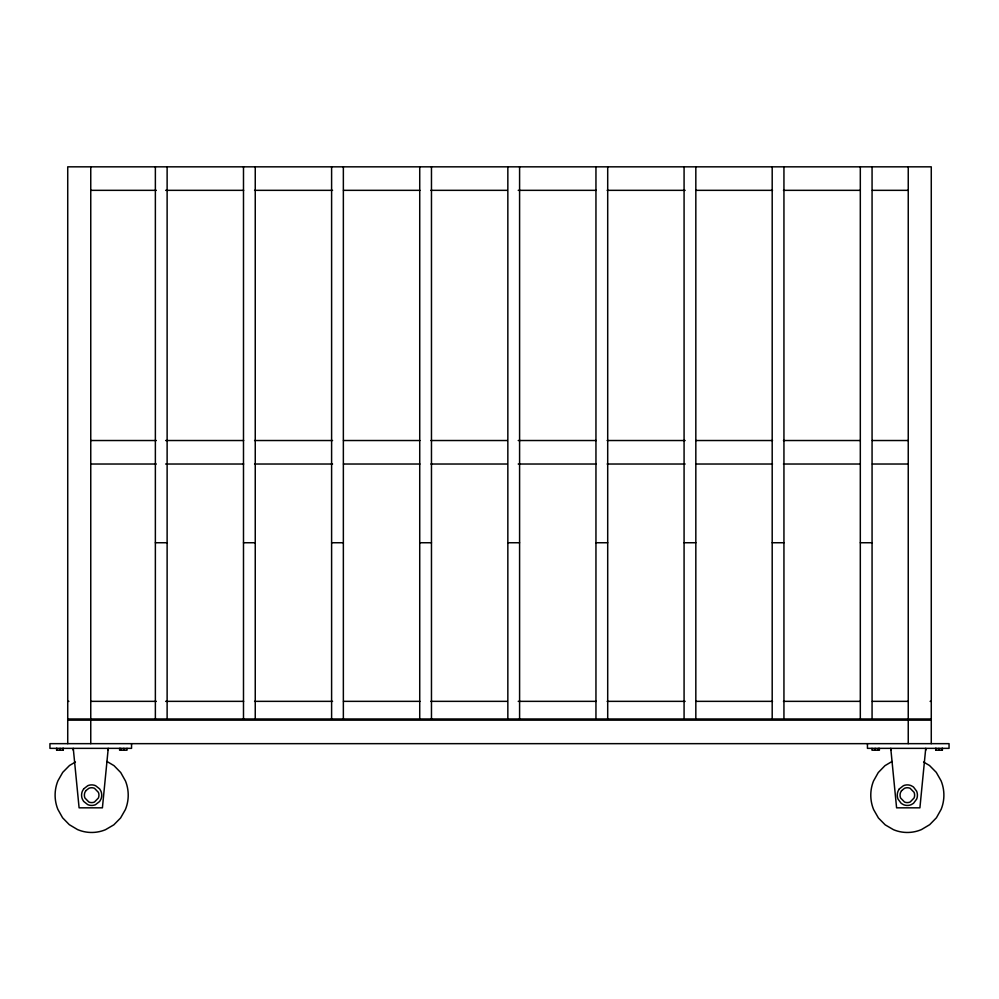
<?xml version="1.0" encoding="UTF-8"?>
<svg xmlns="http://www.w3.org/2000/svg" width="999" height="999" viewBox="0 0 999 999"><rect width="100%" height="100%" fill="white"/><g stroke="black" fill="none" stroke-linecap="round" stroke-linejoin="round"><path stroke-width="1.5" d="M892.045 761.463L884.977 765.659L878.258 772.564L873.513 781.018A37.999 37.999 0 0 0 873.613 809.565L878.421 817.981L885.189 824.849L893.468 829.682A35.889 35.889 0 0 0 921.453 829.582L929.694 824.674L936.425 817.769L941.158 809.315A37.999 37.999 0 0 0 941.058 780.768L936.263 772.352L929.482 765.484L923.563 762.037M75.437 762.037L69.518 765.484L62.737 772.352L57.942 780.768A37.999 37.999 0 0 0 57.842 809.315L62.575 817.769L69.306 824.674L77.547 829.582A35.889 35.889 0 0 0 105.532 829.682L113.811 824.849L120.579 817.981L125.387 809.565A37.999 37.999 0 0 0 125.487 781.018L120.742 772.564L114.023 765.659L106.955 761.463M90.759 190.334L156.281 190.334M165.634 190.334L243.644 190.334M254.57 190.334L332.567 190.334M343.494 190.334L419.93 190.334M430.856 190.334L507.305 190.334M518.219 190.334L596.228 190.334M607.142 190.334L685.152 190.334M696.078 190.334L772.514 190.334M783.441 190.334L859.877 190.334M872.364 190.334L908.241 190.334M90.759 440.522L156.281 440.522M165.634 440.522L243.644 440.522M254.57 440.522L332.567 440.522M343.494 440.522L419.93 440.522M430.856 440.522L507.305 440.522M518.219 440.522L596.228 440.522M607.142 440.522L685.152 440.522M696.078 440.522L772.514 440.522M783.441 440.522L859.877 440.522M872.364 440.522L908.241 440.522M90.759 464.023L156.281 464.023M165.634 464.023L243.644 464.023M254.57 464.023L332.567 464.023M343.494 464.023L419.93 464.023M430.856 464.023L507.305 464.023M518.219 464.023L596.228 464.023M607.142 464.023L685.152 464.023M696.078 464.023L772.514 464.023M783.441 464.023L859.877 464.023M872.364 464.023L908.241 464.023M155.369 542.744L167.12 542.744M243.494 542.744L255.245 542.744M331.606 542.744L343.356 542.744M419.73 542.744L431.468 542.744M507.842 542.744L519.592 542.744M595.953 542.744L607.704 542.744M684.078 542.744L695.828 542.744M772.19 542.744L783.94 542.744M860.314 542.744L872.065 542.744M67.732 701.348L68.881 701.348M90.759 701.348L156.281 701.348M165.634 701.348L243.644 701.348M254.57 701.348L332.567 701.348M343.494 701.348L419.93 701.348M430.856 701.348L507.305 701.348M518.219 701.348L596.228 701.348M607.142 701.348L685.152 701.348M696.078 701.348L772.514 701.348M783.441 701.348L859.877 701.348M872.364 701.348L908.241 701.348M930.119 701.348L931.268 701.348M67.732 718.98L931.268 718.98M67.732 720.154L931.268 720.154M942.394 748.351L942.394 750.212L935.726 750.212L935.726 748.351M942.057 748.351L942.057 750.212M938.898 748.351L938.898 750.212M936.063 748.351L936.063 750.212M931.268 743.656L931.268 166.833L67.732 166.833L67.732 743.656M925.736 750.212L925.736 748.351L919.904 807.829L896.59 807.829L890.758 748.351L890.758 750.212M908.241 166.833L908.241 743.656M879.395 748.351L879.395 750.212L872.002 750.212L872.002 748.351M878.333 748.351L878.333 750.212M875.174 748.351L875.174 750.212M872.065 166.833L872.065 718.98M867.444 743.656L867.444 748.351L949.05 748.351L949.05 743.656L49.95 743.656L49.95 748.351L131.556 748.351L131.556 743.656M860.314 166.833L860.314 718.98M783.94 166.833L783.94 718.98M772.19 166.833L772.19 718.98M695.828 166.833L695.828 718.98M684.078 166.833L684.078 718.98M607.704 166.833L607.704 718.98M595.953 166.833L595.953 718.98M519.592 166.833L519.592 718.98M507.842 166.833L507.842 718.98M431.468 166.833L431.468 718.98M419.73 166.833L419.73 718.98M343.356 166.833L343.356 718.98M331.606 166.833L331.606 718.98M255.245 166.833L255.245 718.98M243.494 166.833L243.494 718.98M167.12 166.833L167.12 718.98M155.369 166.833L155.369 718.98M126.998 748.351L126.998 750.212L119.605 750.212L119.605 748.351M123.826 748.351L123.826 750.212M120.667 748.351L120.667 750.212M108.242 750.212L108.242 748.351L102.41 807.829L79.096 807.829L73.264 748.351L73.264 750.212M90.759 166.833L90.759 743.656M63.274 748.351L63.274 750.212L56.606 750.212L56.606 748.351M62.937 748.351L62.937 750.212M60.102 748.351L60.102 750.212M56.943 748.351L56.943 750.212M899.312 788.935L898.001 791.27A10.49 10.49 0 0 0 898.039 799.138L901.223 803.358L903.508 804.694A9.903 9.903 0 0 0 911.225 804.657L913.511 803.308L916.67 799.075A10.49 10.49 0 0 0 916.645 791.196L913.448 786.975L911.163 785.651A9.903 9.903 0 0 0 903.446 785.676L899.312 788.935M901.548 790.671L900.599 792.344A7.567 7.567 0 0 0 900.623 798.039L904.57 802.047A7.155 7.155 0 0 0 910.151 802.022L914.073 797.989A7.567 7.567 0 0 0 914.06 792.294L910.101 788.286A7.155 7.155 0 0 0 904.52 788.311L901.548 790.671M83.679 788.873L82.355 791.196A10.49 10.49 0 0 0 82.33 799.075L83.641 801.398L87.775 804.657A9.903 9.903 0 0 0 95.492 804.694L99.638 801.46L100.961 799.138A10.49 10.49 0 0 0 100.999 791.27L99.688 788.935L95.554 785.676A9.903 9.903 0 0 0 87.837 785.651L83.679 788.873M85.902 790.621L84.94 792.294A7.567 7.567 0 0 0 84.927 797.989L88.849 802.022A7.155 7.155 0 0 0 94.43 802.047L98.377 798.039A7.567 7.567 0 0 0 98.401 792.344L94.48 788.311A7.155 7.155 0 0 0 88.899 788.286L85.902 790.621"/></g></svg>
